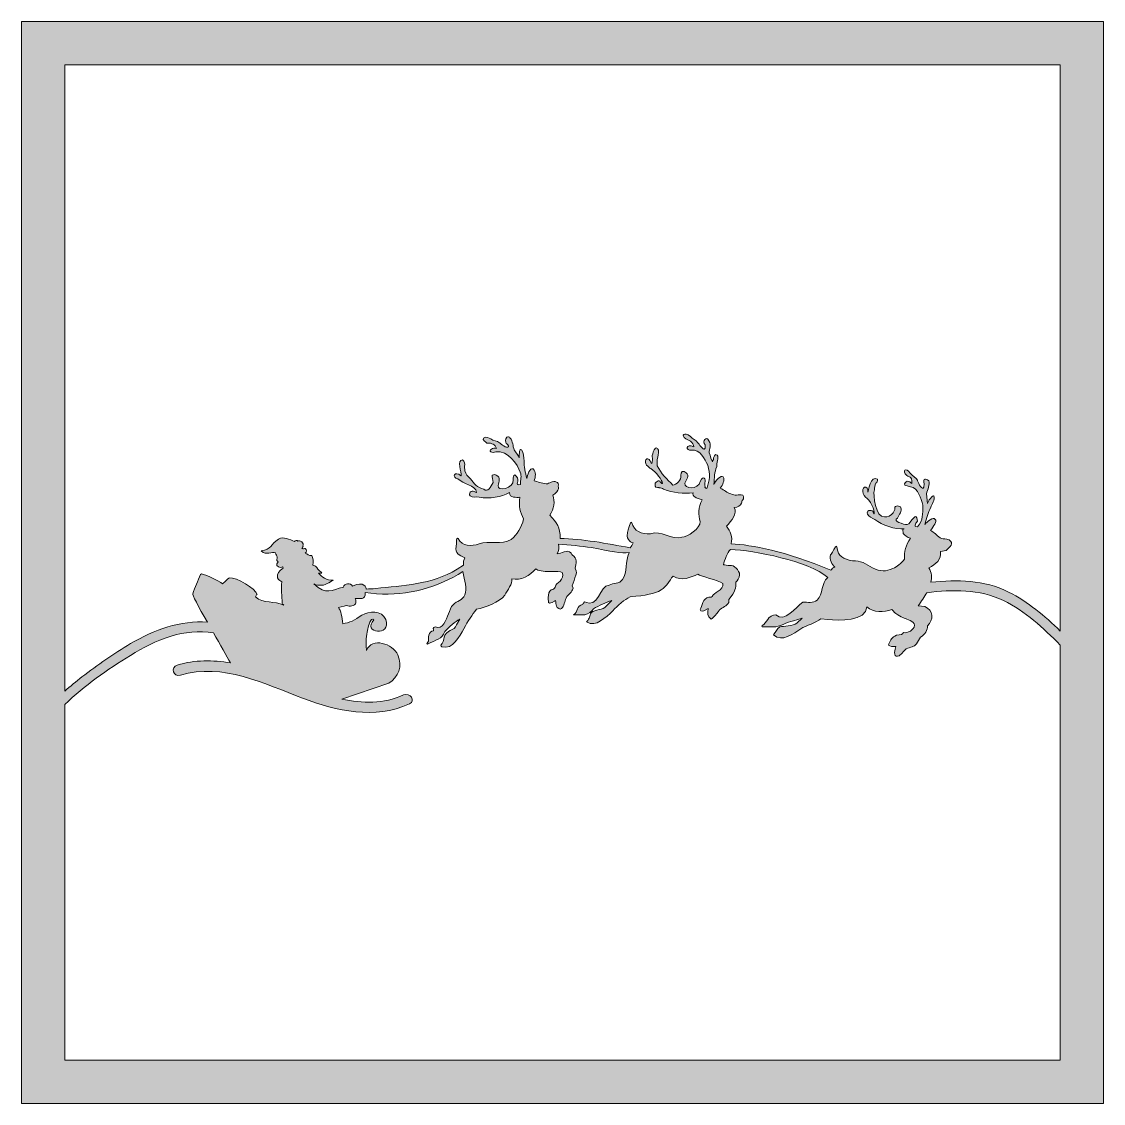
# Model space of a CAD drawing. Header units: inches. Extents: x -622 to 5817, y -2318 to 2869.
# Drawn here: x 2402 to 3382, y -1090 to -110 of the extents above; entities that cross this region are included whole.
import ezdxf

# ---------------------------------------------------------------- set-up
doc = ezdxf.new("R2010")
doc.units = ezdxf.units.IN
doc.header["$MEASUREMENT"] = 0
doc.layers.add('Layer 1', color=7, linetype='Continuous')

msp = doc.modelspace()

# ---------------------------------------------------------------- hatches: boundary and pattern name
at = {"layer": 'Layer 1', "true_color": 0xcffff7}
h = msp.add_hatch(color=7, dxfattribs=at)
h.dxf.hatch_style = 2
h.paths.add_polyline_path([(2402.19, -110.19), (2402.19, -1089.81), (3381.81, -1089.81), (3381.81, -110.19)])
edge = h.paths.add_edge_path()
edge.add_spline(control_points=[(3342.8, -149.2), (3342.8, -149.2), (3342.8, -662.13), (3342.8, -662.13), (3328.66, -648.44), (3313.63, -635.55), (3295.94, -626.73), (3273.51, -615.55), (3249.72, -615.42), (3225.68, -617.91), (3226.66, -613.56), (3226.31, -609.2), (3223.72, -604.78), (3230.21, -601.74), (3235.18, -597.29), (3234.32, -590.04), (3234.32, -590.04), (3239.41, -589.19), (3239.41, -589.19), (3240.83, -587.72), (3246.57, -583.21), (3243.59, -581.1), (3242.84, -579.67), (3241.38, -578.93), (3239.94, -578.95), (3237.76, -578.26), (3235.56, -579.02), (3234.09, -577.61), (3230.43, -575.5), (3228.93, -572.6), (3225.25, -571.17), (3228.1, -566.75), (3231.64, -563.04), (3229.43, -560.91), (3227.93, -558.01), (3222.2, -563.2), (3220.08, -565.44), (3222.13, -559.55), (3222.77, -555.17), (3225.56, -550.02), (3226.23, -547.08), (3229.82, -543.37), (3228.3, -539.75), (3227.55, -538.32), (3222.58, -544.98), (3222.6, -546.42), (3222.6, -546.42), (3221.72, -537.69), (3221.72, -537.69), (3222.37, -534.03), (3225.17, -529.57), (3223.66, -525.98), (3220.73, -523.83), (3218.55, -523.14), (3219.38, -528.94), (3219.4, -529.66), (3219.44, -531.87), (3218.73, -532.6), (3216.53, -533.41), (3213.51, -526.88), (3213.49, -525.39), (3212, -523.25), (3209.04, -521.81), (3206.81, -518.97), (3203.09, -513.17), (3198.78, -516.89), (3203.97, -521.18), (3206.17, -523.17), (3208.29, -520.74), (3208.44, -528.4), (3206.98, -527.71), (3206.23, -526.28), (3204.07, -526.31), (3203.36, -527.05), (3201.17, -528.53), (3201.97, -529.96), (3201.97, -529.96), (3207.05, -531.36), (3207.05, -531.36), (3214.35, -532.68), (3216.7, -542.15), (3218.25, -547.94), (3218.42, -556.68), (3218.5, -561.1), (3213.58, -567.72), (3208.42, -567.8), (3213.34, -563.12), (3213.48, -562.62), (3212.55, -551.69), (3207.7, -564.93), (3204.1, -565.71), (3201.21, -565.76), (3190.21, -562.29), (3195.27, -560), (3196.65, -556.37), (3200.22, -554.1), (3197.97, -549.72), (3197.23, -549.01), (3195.77, -548.32), (3194.34, -549.06), (3192.9, -549.09), (3192.93, -550.57), (3192.95, -552.01), (3192.95, -552.01), (3191.52, -554.97), (3191.52, -554.97), (3189.39, -557.17), (3186.55, -559.43), (3183.6, -558.75), (3175.62, -559.61), (3173.05, -538.51), (3174.41, -534.11), (3174.37, -531.91), (3175.06, -530.41), (3175.79, -528.23), (3177.22, -527.49), (3177.19, -526), (3177.16, -524.56), (3171.25, -520.28), (3168.63, -536.38), (3168.63, -536.38), (3168.6, -534.93), (3168.57, -533.45), (3167.88, -532.74), (3164.19, -528.74), (3161.66, -537.12), (3166.54, -540.78), (3170.24, -542.93), (3175.49, -553.03), (3174.11, -555.98), (3174.12, -556.75), (3173.36, -554.55), (3173.34, -553.83), (3171.13, -551.66), (3166.78, -553.18), (3168.33, -556.08), (3168.9, -558.32), (3172.88, -559.65), (3174.93, -561.11), (3180.85, -566.1), (3193.98, -570.25), (3201.28, -569.41), (3199.08, -570.17), (3200.57, -572.35), (3200.59, -573.79), (3202.07, -575.21), (3204.32, -577.38), (3207.22, -578.06), (3203, -583.94), (3200.92, -590.6), (3201.81, -597.12), (3198.22, -600.84), (3195.39, -603.81), (3191.04, -605.33), (3184.55, -608.37), (3180.21, -608.44), (3172.88, -604.91), (3166.98, -601.36), (3161.86, -597.8), (3154.6, -598.64), (3146.57, -596.61), (3141.44, -595.21), (3140.54, -585.76), (3140.52, -584.99), (3139.8, -585), (3139.09, -585.78), (3137.7, -588.73), (3134.85, -593.16), (3134.85, -593.16), (3132.75, -596.84), (3136.52, -602.59), (3138.72, -604.04), (3137.29, -604.79), (3135.86, -605.54), (3135.12, -606.99), (3093.37, -589.48), (3063.51, -584.12), (3044.61, -583), (3046.65, -576.38), (3043.68, -572.06), (3040.64, -566.97), (3044.94, -562.52), (3050.64, -555.89), (3047.59, -550.08), (3050.53, -550.03), (3053.39, -548.54), (3054.07, -546.32), (3054.76, -544.87), (3054.03, -544.11), (3055.46, -543.37), (3056.15, -541.92), (3056.12, -540.47), (3055.37, -539), (3051.03, -538.35), (3048.12, -539.84), (3044.47, -537.74), (3040.79, -537.08), (3038.57, -534.19), (3034.93, -532.76), (3037.04, -529.84), (3039.12, -525.39), (3037.62, -522.53), (3035.42, -520.35), (3030.43, -526.3), (3029.04, -529.25), (3029.65, -523.38), (3029.55, -518.29), (3031.62, -513.12), (3031.56, -510.19), (3033.68, -505.06), (3032.15, -502.92), (3029.92, -500.03), (3028.59, -505.86), (3028.6, -506.63), (3028.62, -507.35), (3027.91, -508.08), (3027.92, -508.81), (3027.19, -508.1), (3025.65, -503.03), (3024.88, -500.83), (3024.81, -497.18), (3026.91, -493.5), (3024.67, -489.88), (3022.36, -484.83), (3018.13, -489.99), (3021.08, -493.59), (3021.1, -494.31), (3021.86, -496.51), (3020.43, -497.26), (3019.74, -498.76), (3015.23, -492.25), (3014.5, -491.54), (3013, -488.64), (3009.38, -488.7), (3007.88, -485.79), (3001.98, -481.52), (2999.14, -484.5), (3003.55, -488.07), (3003.55, -488.07), (3007.97, -490.16), (3007.97, -490.16), (3009.44, -491.63), (3010.91, -493.04), (3010.96, -495.25), (3003.62, -491.72), (3003.03, -499.04), (3008.84, -498.17), (3016.82, -497.32), (3020.61, -506.76), (3023.6, -511.81), (3025.98, -520.51), (3025.34, -524.9), (3022.56, -532.97), (3021.82, -532.26), (3020.38, -532.28), (3021.07, -530.83), (3020.34, -530.12), (3021.03, -528.62), (3021.02, -527.9), (3021.77, -524.42), (3019.86, -520.17), (3016.66, -526.53), (3015.32, -534.58), (3001.52, -533.32), (3002.87, -528.2), (3004.26, -525.25), (3007.08, -521.55), (3004.13, -518.72), (3001.19, -515.84), (2999.02, -518.08), (2999.07, -520.97), (2999.93, -525.32), (2994.91, -529.83), (2992.02, -529.87), (2986.82, -524.82), (2980.88, -519.11), (2977.87, -512.58), (2976.98, -503.85), (2980.51, -499.41), (2978.3, -497.24), (2978.28, -496.52), (2976.83, -495.82), (2976.12, -496.56), (2973.98, -498.04), (2974.05, -501.69), (2973.31, -503.19), (2974.19, -508.99), (2972.72, -510.45), (2972.72, -510.45), (2972.72, -510.45), (2971.22, -507.59), (2971.22, -507.59), (2970.47, -506.12), (2968.29, -505.43), (2967.6, -506.89), (2965.44, -509.85), (2969.91, -514.15), (2972.09, -514.88), (2976.54, -518.46), (2982.44, -524.9), (2982.51, -528.55), (2981.83, -528.56), (2981.04, -527.13), (2980.31, -527.14), (2980.27, -524.93), (2974.52, -526.47), (2976.05, -530.86), (2976.08, -532.31), (2979.69, -532.24), (2979.69, -532.24), (2981.13, -532.22), (2982.59, -532.92), (2983.38, -533.63), (2992.16, -537.17), (3001.61, -537.74), (3010.31, -536.87), (3009.61, -538.32), (3010.36, -539.75), (3011.82, -540.45), (3013.29, -541.91), (3016.2, -542.59), (3018.42, -543.27), (3014.89, -549.91), (3015.03, -557.21), (3016.59, -563), (3017.47, -568.85), (3004.53, -577.09), (3000.15, -577.16), (2990.77, -580.25), (2981.14, -570.18), (2971.77, -573.99), (2963.8, -574.84), (2956.46, -571.31), (2954.87, -564.04), (2954.86, -563.32), (2954.14, -563.33), (2953.43, -564.06), (2952.07, -568.46), (2950.72, -573.62), (2950.72, -573.62), (2949.34, -576.57), (2953.06, -582.32), (2955.95, -582.27), (2955.25, -583.73), (2954.56, -585.23), (2953.14, -586.69), (2931.97, -582.68), (2910.13, -578.67), (2889.8, -578.29), (2890.28, -568.05), (2886.59, -563.74), (2880.64, -557.26), (2884.18, -551.38), (2885.5, -544.78), (2883.22, -539), (2884.65, -538.21), (2885.36, -537.48), (2886.78, -536.01), (2888.95, -533.77), (2888.15, -532.34), (2888.12, -530.85), (2888.87, -529.4), (2888.05, -527.2), (2886.61, -527.23), (2882.96, -525.12), (2880.09, -528.82), (2877.2, -528.87), (2872.81, -528.18), (2869.89, -526.79), (2866.27, -526.12), (2867.64, -522.45), (2868.28, -518.07), (2865.34, -515.19), (2862.37, -513.79), (2860.35, -521.13), (2859.68, -524.03), (2858.12, -518.24), (2857.3, -513.11), (2857.21, -508.02), (2857.15, -505.14), (2857.05, -500), (2854.8, -497.87), (2852.59, -495.7), (2852.77, -505.21), (2852.77, -505.21), (2852.74, -503.72), (2849.06, -500.13), (2848.3, -497.98), (2846.78, -494.36), (2847.39, -490.69), (2844.43, -487.09), (2843.69, -486.38), (2842.96, -485.68), (2841.53, -486.42), (2839.4, -488.62), (2840.89, -490.8), (2840.92, -492.25), (2841.64, -492.23), (2843.85, -494.41), (2843.14, -495.14), (2841.74, -497.33), (2835.81, -492.33), (2835.08, -491.62), (2832.87, -489.45), (2829.23, -490.23), (2827.02, -488.11), (2825.56, -487.41), (2822.63, -485.25), (2820.46, -487.5), (2819.04, -488.96), (2822.74, -491.11), (2823.48, -491.82), (2828.53, -491.73), (2830.77, -493.14), (2832.29, -496.76), (2829.32, -495.37), (2824.33, -498.38), (2827.24, -499.78), (2827.98, -500.49), (2830.19, -500.45), (2831.62, -499.7), (2842.47, -498.08), (2851.44, -511.05), (2853.74, -518.31), (2855.26, -521.94), (2853.87, -524.89), (2853.95, -529.26), (2849.27, -530.92), (2851.73, -526.46), (2851.7, -524.93), (2851.68, -523.44), (2848.7, -519.12), (2847.98, -521.34), (2847.33, -522.79), (2847.36, -524.23), (2847.37, -525), (2848.2, -533.01), (2832.32, -536.16), (2833.65, -530.32), (2834.31, -526.66), (2836.4, -522.98), (2832.03, -520.88), (2831.29, -520.13), (2829.8, -520.16), (2828.37, -520.95), (2827.68, -522.4), (2829.18, -525.31), (2829.22, -527.47), (2827.12, -531.16), (2824.34, -537.06), (2820.62, -533.47), (2814.81, -532.08), (2811.8, -528.48), (2808.83, -524.16), (2805.9, -522.04), (2804.37, -519.86), (2803.59, -516.94), (2803.56, -515.5), (2802.8, -513.31), (2803.48, -511.13), (2803.65, -509.96), (2802.07, -505.52), (2799.8, -507.54), (2796.95, -509.75), (2801.52, -522.12), (2800.06, -521.42), (2794.14, -516.38), (2791.38, -523.01), (2797.23, -524.35), (2801.65, -528.65), (2813.28, -529.94), (2814.17, -536.47), (2814.19, -537.23), (2812.67, -535.77), (2811.94, -535.78), (2809.74, -533.66), (2806.21, -538.09), (2808.4, -539.49), (2810.61, -541.66), (2814.24, -540.16), (2816.42, -540.85), (2825.9, -542.85), (2836.74, -540.51), (2843.94, -536.73), (2844.03, -541.83), (2850.57, -540.99), (2853.46, -540.95), (2852.16, -548.99), (2853.72, -554.78), (2856.77, -560.59), (2854.71, -568.65), (2851.21, -574.52), (2845.47, -579.04), (2836.85, -584.27), (2825.17, -580.1), (2816.51, -583.17), (2809.28, -585.46), (2801.29, -585.59), (2797.5, -578.35), (2796.76, -577.64), (2796.05, -578.38), (2796.07, -579.14), (2796.27, -589.73), (2792.14, -590.21), (2803.66, -595.79), (2802.24, -597.3), (2802.3, -600.18), (2802.34, -602.39), (2802.34, -602.39), (2796.58, -606.09), (2796.58, -606.09), (2772.92, -620.37), (2747.46, -620.8), (2722.81, -623.42), (2719.93, -624.19), (2717.03, -623.52), (2714.11, -624.29), (2714.62, -623.25), (2712.36, -615.98), (2701.73, -621.57), (2700.94, -617.93), (2693.68, -618.82), (2693.75, -622.42), (2682.42, -624.37), (2678.54, -630.48), (2666.82, -619.27), (2668.29, -620.69), (2671.95, -620.63), (2674.12, -620.59), (2677.73, -620.53), (2684.19, -616.05), (2684.19, -616.05), (2678.38, -616.87), (2673.96, -612.57), (2670.97, -609.69), (2670.97, -609.69), (2673.91, -609.64), (2673.91, -609.64), (2673.89, -608.92), (2670.18, -606.05), (2669.43, -604.62), (2668.68, -603.15), (2667.22, -602.45), (2665.78, -602.47), (2667.15, -598.8), (2665.65, -595.89), (2664.89, -593.74), (2661.97, -594.51), (2661.19, -591.6), (2659.02, -591.63), (2660.44, -590.17), (2660.41, -588.68), (2658.94, -587.26), (2658.22, -587.27), (2656.78, -588.02), (2656.05, -587.31), (2656.76, -586.58), (2657.45, -585.12), (2656.73, -585.13), (2658.84, -582.17), (2653.68, -579.33), (2652.26, -580.79), (2651.51, -579.36), (2650.08, -580.11), (2649.38, -580.84), (2644.97, -579.47), (2639.12, -575.92), (2634.8, -578.92), (2627.61, -583.41), (2628.43, -588.49), (2619.01, -589.37), (2624.21, -594.43), (2628.45, -589.22), (2632.15, -591.36), (2632.17, -592.8), (2633.65, -594.27), (2633.66, -594.99), (2633.69, -596.43), (2632.27, -597.94), (2634.47, -599.35), (2631.62, -601.6), (2633.84, -604.5), (2636.73, -604.45), (2638.22, -604.42), (2638.87, -602.93), (2638.91, -605.13), (2638.91, -605.13), (2633.93, -608.82), (2633.97, -611.03), (2633.34, -616.14), (2635.5, -615.38), (2637.7, -617.55), (2637.11, -624.14), (2637.96, -630.66), (2638.07, -636.52), (2638.08, -637.24), (2638.87, -637.95), (2639.55, -638.66), (2631.53, -634.42), (2620.66, -637.54), (2614.03, -631.07), (2614.02, -630.34), (2614.73, -629.61), (2615.43, -628.88), (2614.61, -623.75), (2596.21, -613.15), (2590.45, -613.97), (2589.72, -613.98), (2588.31, -615.45), (2584, -619.17), (2581.79, -617), (2564.19, -608.55), (2564.24, -610.76), (2562.18, -616.61), (2558.64, -622.53), (2557.3, -628.37), (2556.07, -628.39), (2562.55, -640.28), (2570.37, -654.09), (2546.33, -652.02), (2521.82, -661.18), (2500.8, -673.5), (2485.52, -682.47), (2470.87, -692.85), (2456.82, -703.63), (2451.46, -707.74), (2446.23, -712.02), (2441.2, -716.51), (2441.2, -716.51), (2441.2, -149.2), (2441.2, -149.2), (2441.2, -149.2), (3342.8, -149.2), (3342.8, -149.2)], knot_values=[0, 0, 0, 0, 1, 1, 1, 2, 2, 2, 3, 3, 3, 4, 4, 4, 5, 5, 5, 6, 6, 6, 7, 7, 7, 8, 8, 8, 9, 9, 9, 10, 10, 10, 11, 11, 11, 12, 12, 12, 13, 13, 13, 14, 14, 14, 15, 15, 15, 16, 16, 16, 17, 17, 17, 18, 18, 18, 19, 19, 19, 20, 20, 20, 21, 21, 21, 22, 22, 22, 23, 23, 23, 24, 24, 24, 25, 25, 25, 26, 26, 26, 27, 27, 27, 28, 28, 28, 29, 29, 29, 30, 30, 30, 31, 31, 31, 32, 32, 32, 33, 33, 33, 34, 34, 34, 35, 35, 35, 36, 36, 36, 37, 37, 37, 38, 38, 38, 39, 39, 39, 40, 40, 40, 41, 41, 41, 42, 42, 42, 43, 43, 43, 44, 44, 44, 45, 45, 45, 46, 46, 46, 47, 47, 47, 48, 48, 48, 49, 49, 49, 50, 50, 50, 51, 51, 51, 52, 52, 52, 53, 53, 53, 54, 54, 54, 55, 55, 55, 56, 56, 56, 57, 57, 57, 58, 58, 58, 59, 59, 59, 60, 60, 60, 61, 61, 61, 62, 62, 62, 63, 63, 63, 64, 64, 64, 65, 65, 65, 66, 66, 66, 67, 67, 67, 68, 68, 68, 69, 69, 69, 70, 70, 70, 71, 71, 71, 72, 72, 72, 73, 73, 73, 74, 74, 74, 75, 75, 75, 76, 76, 76, 77, 77, 77, 78, 78, 78, 79, 79, 79, 80, 80, 80, 81, 81, 81, 82, 82, 82, 83, 83, 83, 84, 84, 84, 85, 85, 85, 86, 86, 86, 87, 87, 87, 88, 88, 88, 89, 89, 89, 90, 90, 90, 91, 91, 91, 92, 92, 92, 93, 93, 93, 94, 94, 94, 95, 95, 95, 96, 96, 96, 97, 97, 97, 98, 98, 98, 99, 99, 99, 100, 100, 100, 101, 101, 101, 102, 102, 102, 103, 103, 103, 104, 104, 104, 105, 105, 105, 106, 106, 106, 107, 107, 107, 108, 108, 108, 109, 109, 109, 110, 110, 110, 111, 111, 111, 112, 112, 112, 113, 113, 113, 114, 114, 114, 115, 115, 115, 116, 116, 116, 117, 117, 117, 118, 118, 118, 119, 119, 119, 120, 120, 120, 121, 121, 121, 122, 122, 122, 123, 123, 123, 124, 124, 124, 125, 125, 125, 126, 126, 126, 127, 127, 127, 128, 128, 128, 129, 129, 129, 130, 130, 130, 131, 131, 131, 132, 132, 132, 133, 133, 133, 134, 134, 134, 135, 135, 135, 136, 136, 136, 137, 137, 137, 138, 138, 138, 139, 139, 139, 140, 140, 140, 141, 141, 141, 142, 142, 142, 143, 143, 143, 144, 144, 144, 145, 145, 145, 146, 146, 146, 147, 147, 147, 148, 148, 148, 149, 149, 149, 150, 150, 150, 151, 151, 151, 152, 152, 152, 153, 153, 153, 154, 154, 154, 155, 155, 155, 156, 156, 156, 157, 157, 157, 158, 158, 158, 159, 159, 159, 160, 160, 160, 161, 161, 161, 162, 162, 162, 163, 163, 163, 164, 164, 164, 165, 165, 165, 166, 166, 166, 167, 167, 167, 168, 168, 168, 169, 169, 169, 170, 170, 170, 171, 171, 171, 172, 172, 172, 173, 173, 173, 174, 174, 174, 175, 175, 175, 176, 176, 176, 177, 177, 177, 178, 178, 178, 179, 179, 179, 180, 180, 180, 181, 181, 181, 182, 182, 182, 183, 183, 183, 184, 184, 184, 185, 185, 185, 186, 186, 186, 187, 187, 187, 188, 188, 188, 189, 189, 189, 190, 190, 190, 191, 191, 191, 192, 192, 192, 193, 193, 193, 194, 194, 194, 195, 195, 195, 196, 196, 196, 197, 197, 197, 198, 198, 198, 199, 199, 199, 200, 200, 200, 201, 201, 201, 202, 202, 202, 203, 203, 203, 204, 204, 204, 205, 205, 205, 206, 206, 206, 207, 207, 207, 208, 208, 208, 209, 209, 209, 210, 210, 210, 211, 211, 211, 211], degree=3, periodic=1)
edge = h.paths.add_edge_path()
edge.add_spline(control_points=[(2441.2, -1050.8), (2441.2, -1050.8), (2441.2, -728.71), (2441.2, -728.71), (2458.97, -711.41), (2479.89, -697.09), (2500.74, -684.07), (2522.72, -670.34), (2549.97, -658.9), (2575.88, -663.76), (2582, -674.46), (2588.03, -684.95), (2591.25, -690.95), (2575.35, -688.2), (2559.17, -688.06), (2543.03, -692.93), (2536.81, -694.8), (2539.68, -703.94), (2545.95, -702.08), (2584.45, -690.53), (2621.8, -709.69), (2656.62, -722.9), (2687.52, -734.59), (2721.91, -742.36), (2753.41, -728.08), (2759.33, -725.41), (2753.98, -717.25), (2748.11, -719.92), (2729.97, -728.16), (2710.84, -727.8), (2692.08, -723.74), (2692.08, -723.74), (2734.66, -709.33), (2734.66, -709.33), (2743.28, -704.09), (2747.41, -693.78), (2742.89, -683.67), (2738.31, -673.52), (2719.31, -667.25), (2714.45, -679.78), (2713.49, -667.35), (2714.88, -664.4), (2715.56, -660.01), (2716.24, -657.84), (2718.24, -649.02), (2721.19, -651.9), (2709.81, -663.76), (2737.47, -667.67), (2732.11, -651.71), (2728.29, -643.03), (2716.7, -643.95), (2710.22, -647.71), (2704.07, -652.34), (2698.54, -654.62), (2693.1, -655.46), (2692.33, -649.71), (2691.42, -643.09), (2689, -640.76), (2692.66, -640.7), (2696.21, -637.71), (2697.68, -639.17), (2699.93, -640.58), (2705.66, -638.32), (2704.88, -635.4), (2704.87, -634.68), (2704.84, -633.19), (2704.1, -632.48), (2709.16, -632.4), (2713.58, -634.53), (2713.44, -627.23), (2713.44, -627.23), (2723.67, -628.5), (2723.67, -628.5), (2752.02, -630.24), (2779.46, -622.47), (2801.73, -608.21), (2803.33, -616.21), (2805.63, -623.48), (2803.58, -629.37), (2801.51, -634.5), (2796.41, -634.59), (2792.87, -638.3), (2790.68, -639.78), (2790.04, -644.2), (2788.64, -646.39), (2786.58, -652.29), (2783.86, -661.08), (2776.54, -658.27), (2774.34, -659.03), (2775.14, -660.5), (2775.16, -661.94), (2772.95, -661.98), (2771.53, -663.45), (2770.85, -665.67), (2770.17, -667.89), (2771.67, -670.75), (2769.55, -672.99), (2768.83, -673), (2769.58, -674.48), (2770.29, -673.7), (2776.76, -669.94), (2783.31, -669.83), (2785.34, -662.49), (2789.58, -658.05), (2794.6, -653.59), (2798.89, -651.36), (2798.89, -651.36), (2796.1, -656.5), (2796.1, -656.5), (2795.44, -659.39), (2792.56, -660.21), (2790.38, -661.69), (2788.22, -662.45), (2785.39, -665.42), (2784.71, -667.64), (2784.75, -669.81), (2783.38, -673.48), (2781.96, -674.95), (2781.98, -675.71), (2781.98, -675.71), (2782.67, -676.42), (2792.93, -679.18), (2798.46, -666.65), (2802.72, -660.04), (2806.19, -652.68), (2810.47, -647.47), (2813.99, -642.31), (2823.39, -640.71), (2834.24, -636.16), (2839.89, -629.48), (2842.02, -625.07), (2846.96, -619.13), (2846.15, -614.77), (2854.19, -616.85), (2862.8, -611.56), (2867.79, -605.66), (2871.49, -609.97), (2889.58, -606.74), (2891.83, -608.91), (2894.85, -615.44), (2885.48, -619.21), (2885.53, -621.41), (2885.55, -622.86), (2884.12, -623.6), (2883.37, -624.38), (2877.88, -624.47), (2879.22, -634.14), (2879.26, -636.12), (2879.3, -638.29), (2885.78, -634.53), (2885.78, -634.53), (2885.81, -636.01), (2885.85, -638.18), (2886.6, -639.65), (2886.62, -641.09), (2890.28, -643.24), (2891.02, -641.74), (2893.87, -639.53), (2893.78, -635.16), (2895.17, -632.21), (2897.27, -628.52), (2900.9, -627.02), (2901.55, -623.31), (2901.55, -623.31), (2900.79, -621.16), (2900.79, -621.16), (2902.17, -618.2), (2902.83, -614.54), (2904.21, -611.59), (2905.59, -607.96), (2903.39, -606.51), (2903.37, -605.07), (2904.74, -601.39), (2905.35, -595.57), (2900.98, -593.43), (2900.24, -592.72), (2900.21, -591.23), (2899.44, -591.25), (2896.48, -587.65), (2890.74, -592.11), (2887.13, -592.18), (2888.52, -589.22), (2889.19, -586.33), (2888.41, -583.41), (2898.58, -583.96), (2908.81, -585.27), (2918.28, -586.56), (2935.77, -589.92), (2945.25, -591.97), (2952.5, -591.08), (2948.28, -599.22), (2951.4, -608.63), (2946.42, -615.3), (2943.61, -619.72), (2937.76, -618.33), (2934.19, -620.6), (2925.48, -620.74), (2924.41, -642.67), (2911.94, -635.58), (2911.94, -635.58), (2910.53, -637.04), (2910.54, -637.76), (2904.02, -639.36), (2906.29, -644.42), (2902.01, -647.42), (2902.73, -647.41), (2909.28, -647.3), (2912.17, -647.25), (2915.81, -646.46), (2917.94, -644.22), (2920.06, -642.02), (2925.06, -639.01), (2931.55, -635.97), (2936.62, -634.44), (2936.62, -634.44), (2931.62, -639.62), (2931.62, -639.62), (2928.8, -643.32), (2921.51, -642), (2917.96, -645.66), (2916.14, -648.26), (2917.04, -650.37), (2913.74, -653.8), (2922.56, -659.47), (2931.08, -649.14), (2937.53, -643.89), (2941.76, -638.73), (2948.21, -633.48), (2953.27, -631.23), (2967.73, -629.5), (2974.99, -628.66), (2981.46, -624.9), (2986.5, -621.16), (2988.58, -616.75), (2992.11, -612.32), (3000.2, -617.28), (3008.17, -613.54), (3014.61, -610.5), (3017.54, -612.62), (3032.14, -616.02), (3037.3, -618.87), (3038.15, -625.43), (3028.04, -627.77), (3028.08, -629.97), (3027.38, -631.43), (3025.89, -631.45), (3024.45, -631.48), (3019.41, -632.28), (3018.05, -639.61), (3016.67, -642.56), (3016.71, -644.77), (3020.35, -643.94), (3021.06, -643.21), (3021.06, -643.21), (3023.92, -641.72), (3023.92, -641.72), (3023.28, -646.1), (3023.33, -648.31), (3026.27, -651.15), (3026.31, -653.35), (3034.11, -642.99), (3034.11, -642.99), (3037, -640.78), (3040.58, -639.23), (3042.69, -636.27), (3042.68, -635.54), (3042.65, -634.1), (3042.64, -633.38), (3049.04, -625.97), (3048.99, -623.04), (3048.89, -617.95), (3051.03, -616.43), (3051.76, -614.25), (3052.42, -611.31), (3052.34, -606.94), (3047.14, -601.89), (3043.54, -602.71), (3041.33, -602.75), (3039.15, -602.02), (3037.7, -602.04), (3039.06, -597.69), (3041.1, -591.08), (3043.99, -588.1), (3065.77, -589.18), (3114.63, -598.59), (3132.35, -613.62), (3125.9, -618.82), (3128.3, -628.29), (3122.59, -634.2), (3118.99, -637.19), (3113.9, -635.84), (3109.52, -635.91), (3103.11, -640.39), (3093.18, -655.16), (3085.09, -647.27), (3082.87, -647.31), (3078.58, -649.55), (3077.85, -651.77), (3076.44, -653.23), (3075.05, -656.19), (3072.9, -656.95), (3072.17, -656.96), (3072.2, -658.4), (3072.92, -658.39), (3076.53, -658.33), (3079.47, -658.28), (3083.08, -658.22), (3088.2, -658.9), (3095.37, -653.64), (3101.13, -652.82), (3101.13, -652.82), (3109.08, -650.52), (3109.08, -650.52), (3109.08, -650.52), (3104.11, -654.98), (3104.11, -654.98), (3101.21, -657.19), (3091.79, -658.07), (3088.91, -658.12), (3086.77, -659.64), (3083.22, -665.52), (3083.22, -665.52), (3090.63, -672.7), (3101.35, -664.49), (3107.82, -660.01), (3112.14, -657.01), (3122.26, -654.67), (3125.8, -650.96), (3125.8, -650.96), (3132.36, -651.57), (3132.36, -651.57), (3141.82, -652.86), (3167.25, -653.15), (3167.72, -640.03), (3173.66, -645.79), (3183.08, -644.91), (3190.31, -642.58), (3192.54, -646.19), (3198.42, -649.02), (3201.34, -650.42), (3204.29, -651.09), (3210.11, -653.2), (3210.9, -656.84), (3210.26, -661.22), (3204.54, -664.25), (3200.87, -663.54), (3200.87, -663.54), (3200.15, -663.55), (3200.16, -664.32), (3199.47, -665.77), (3194.35, -665.14), (3192.93, -666.6), (3190.07, -668.1), (3187.93, -671.83), (3187.26, -674.72), (3185.82, -674.75), (3190.23, -676.16), (3190.95, -676.15), (3190.95, -676.15), (3193.84, -676.1), (3193.84, -676.1), (3193.16, -678.28), (3191.13, -685.61), (3195.5, -684.82), (3199.09, -684.04), (3200.47, -680.36), (3203.36, -678.11), (3206.95, -676.6), (3210.56, -676.54), (3212.67, -673.58), (3212.67, -673.58), (3216.21, -667.66), (3216.21, -667.66), (3220.5, -665.42), (3222.63, -661.01), (3222.56, -657.36), (3228.24, -652.13), (3228.06, -642.66), (3220.01, -639.87), (3220.01, -639.87), (3214.22, -639.25), (3214.22, -639.25), (3216.88, -635.2), (3219.63, -631.24), (3221.82, -627.32), (3245.58, -624.56), (3269.08, -623.79), (3291.39, -634.51), (3311.14, -643.99), (3327.41, -659.31), (3342.8, -674.74), (3342.8, -674.74), (3342.8, -1050.8), (3342.8, -1050.8), (3342.8, -1050.8), (2441.2, -1050.8), (2441.2, -1050.8)], knot_values=[0, 0, 0, 0, 1, 1, 1, 2, 2, 2, 3, 3, 3, 4, 4, 4, 5, 5, 5, 6, 6, 6, 7, 7, 7, 8, 8, 8, 9, 9, 9, 10, 10, 10, 11, 11, 11, 12, 12, 12, 13, 13, 13, 14, 14, 14, 15, 15, 15, 16, 16, 16, 17, 17, 17, 18, 18, 18, 19, 19, 19, 20, 20, 20, 21, 21, 21, 22, 22, 22, 23, 23, 23, 24, 24, 24, 25, 25, 25, 26, 26, 26, 27, 27, 27, 28, 28, 28, 29, 29, 29, 30, 30, 30, 31, 31, 31, 32, 32, 32, 33, 33, 33, 34, 34, 34, 35, 35, 35, 36, 36, 36, 37, 37, 37, 38, 38, 38, 39, 39, 39, 40, 40, 40, 41, 41, 41, 42, 42, 42, 43, 43, 43, 44, 44, 44, 45, 45, 45, 46, 46, 46, 47, 47, 47, 48, 48, 48, 49, 49, 49, 50, 50, 50, 51, 51, 51, 52, 52, 52, 53, 53, 53, 54, 54, 54, 55, 55, 55, 56, 56, 56, 57, 57, 57, 58, 58, 58, 59, 59, 59, 60, 60, 60, 61, 61, 61, 62, 62, 62, 63, 63, 63, 64, 64, 64, 65, 65, 65, 66, 66, 66, 67, 67, 67, 68, 68, 68, 69, 69, 69, 70, 70, 70, 71, 71, 71, 72, 72, 72, 73, 73, 73, 74, 74, 74, 75, 75, 75, 76, 76, 76, 77, 77, 77, 78, 78, 78, 79, 79, 79, 80, 80, 80, 81, 81, 81, 82, 82, 82, 83, 83, 83, 84, 84, 84, 85, 85, 85, 86, 86, 86, 87, 87, 87, 88, 88, 88, 89, 89, 89, 90, 90, 90, 91, 91, 91, 92, 92, 92, 93, 93, 93, 94, 94, 94, 95, 95, 95, 96, 96, 96, 97, 97, 97, 98, 98, 98, 99, 99, 99, 100, 100, 100, 101, 101, 101, 102, 102, 102, 103, 103, 103, 104, 104, 104, 105, 105, 105, 106, 106, 106, 107, 107, 107, 108, 108, 108, 109, 109, 109, 110, 110, 110, 111, 111, 111, 112, 112, 112, 113, 113, 113, 114, 114, 114, 115, 115, 115, 116, 116, 116, 117, 117, 117, 118, 118, 118, 119, 119, 119, 120, 120, 120, 121, 121, 121, 122, 122, 122, 123, 123, 123, 124, 124, 124, 125, 125, 125, 126, 126, 126, 127, 127, 127, 128, 128, 128, 129, 129, 129, 130, 130, 130, 131, 131, 131, 132, 132, 132, 132], degree=3, periodic=1)

# ---------------------------------------------------------------- linework, layer by layer
at = {"layer": 'Layer 1', "lineweight": 0}
msp.add_lwpolyline([(2402.19, -110.19), (2402.19, -1089.81), (3381.81, -1089.81), (3381.81, -110.19), (2402.19, -110.19)], dxfattribs=at)
for points, knots in [([(3342.8, -149.2), (3342.8, -149.2), (3342.8, -662.13), (3342.8, -662.13), (3328.66, -648.44), (3313.63, -635.55), (3295.94, -626.73), (3273.51, -615.55), (3249.72, -615.42), (3225.68, -617.91), (3226.66, -613.56), (3226.31, -609.2), (3223.72, -604.78), (3230.21, -601.74), (3235.18, -597.29), (3234.32, -590.04), (3234.32, -590.04), (3239.41, -589.19), (3239.41, -589.19), (3240.83, -587.72), (3246.57, -583.21), (3243.59, -581.1), (3242.84, -579.67), (3241.38, -578.93), (3239.94, -578.95), (3237.76, -578.26), (3235.56, -579.02), (3234.09, -577.61), (3230.43, -575.5), (3228.93, -572.6), (3225.25, -571.17), (3228.1, -566.75), (3231.64, -563.04), (3229.43, -560.91), (3227.93, -558.01), (3222.2, -563.2), (3220.08, -565.44), (3222.13, -559.55), (3222.77, -555.17), (3225.56, -550.02), (3226.23, -547.08), (3229.82, -543.37), (3228.3, -539.75), (3227.55, -538.32), (3222.58, -544.98), (3222.6, -546.42), (3222.6, -546.42), (3221.72, -537.69), (3221.72, -537.69), (3222.37, -534.03), (3225.17, -529.57), (3223.66, -525.98), (3220.73, -523.83), (3218.55, -523.14), (3219.38, -528.94), (3219.4, -529.66), (3219.44, -531.87), (3218.73, -532.6), (3216.53, -533.41), (3213.51, -526.88), (3213.49, -525.39), (3212, -523.25), (3209.04, -521.81), (3206.81, -518.97), (3203.09, -513.17), (3198.78, -516.89), (3203.97, -521.18), (3206.17, -523.17), (3208.29, -520.74), (3208.44, -528.4), (3206.98, -527.71), (3206.23, -526.28), (3204.07, -526.31), (3203.36, -527.05), (3201.17, -528.53), (3201.97, -529.96), (3201.97, -529.96), (3207.05, -531.36), (3207.05, -531.36), (3214.35, -532.68), (3216.7, -542.15), (3218.25, -547.94), (3218.42, -556.68), (3218.5, -561.1), (3213.58, -567.72), (3208.42, -567.8), (3213.34, -563.12), (3213.48, -562.62), (3212.55, -551.69), (3207.7, -564.93), (3204.1, -565.71), (3201.21, -565.76), (3190.21, -562.29), (3195.27, -560), (3196.65, -556.37), (3200.22, -554.1), (3197.97, -549.72), (3197.23, -549.01), (3195.77, -548.32), (3194.34, -549.06), (3192.9, -549.09), (3192.93, -550.57), (3192.95, -552.01), (3192.95, -552.01), (3191.52, -554.97), (3191.52, -554.97), (3189.39, -557.17), (3186.55, -559.43), (3183.6, -558.75), (3175.62, -559.61), (3173.05, -538.51), (3174.41, -534.11), (3174.37, -531.91), (3175.06, -530.41), (3175.79, -528.23), (3177.22, -527.49), (3177.19, -526), (3177.16, -524.56), (3171.25, -520.28), (3168.63, -536.38), (3168.63, -536.38), (3168.6, -534.93), (3168.57, -533.45), (3167.88, -532.74), (3164.19, -528.74), (3161.66, -537.12), (3166.54, -540.78), (3170.24, -542.93), (3175.49, -553.03), (3174.11, -555.98), (3174.12, -556.75), (3173.36, -554.55), (3173.34, -553.83), (3171.13, -551.66), (3166.78, -553.18), (3168.33, -556.08), (3168.9, -558.32), (3172.88, -559.65), (3174.93, -561.11), (3180.85, -566.1), (3193.98, -570.25), (3201.28, -569.41), (3199.08, -570.17), (3200.57, -572.35), (3200.59, -573.79), (3202.07, -575.21), (3204.32, -577.38), (3207.22, -578.06), (3203, -583.94), (3200.92, -590.6), (3201.81, -597.12), (3198.22, -600.84), (3195.39, -603.81), (3191.04, -605.33), (3184.55, -608.37), (3180.21, -608.44), (3172.88, -604.91), (3166.98, -601.36), (3161.86, -597.8), (3154.6, -598.64), (3146.57, -596.61), (3141.44, -595.21), (3140.54, -585.76), (3140.52, -584.99), (3139.8, -585), (3139.09, -585.78), (3137.7, -588.73), (3134.85, -593.16), (3134.85, -593.16), (3132.75, -596.84), (3136.52, -602.59), (3138.72, -604.04), (3137.29, -604.79), (3135.86, -605.54), (3135.12, -606.99), (3093.37, -589.48), (3063.51, -584.12), (3044.61, -583), (3046.65, -576.38), (3043.68, -572.06), (3040.64, -566.97), (3044.94, -562.52), (3050.64, -555.89), (3047.59, -550.08), (3050.53, -550.03), (3053.39, -548.54), (3054.07, -546.32), (3054.76, -544.87), (3054.03, -544.11), (3055.46, -543.37), (3056.15, -541.92), (3056.12, -540.47), (3055.37, -539), (3051.03, -538.35), (3048.12, -539.84), (3044.47, -537.74), (3040.79, -537.08), (3038.57, -534.19), (3034.93, -532.76), (3037.04, -529.84), (3039.12, -525.39), (3037.62, -522.53), (3035.42, -520.35), (3030.43, -526.3), (3029.04, -529.25), (3029.65, -523.38), (3029.55, -518.29), (3031.62, -513.12), (3031.56, -510.19), (3033.68, -505.06), (3032.15, -502.92), (3029.92, -500.03), (3028.59, -505.86), (3028.6, -506.63), (3028.62, -507.35), (3027.91, -508.08), (3027.92, -508.81), (3027.19, -508.1), (3025.65, -503.03), (3024.88, -500.83), (3024.81, -497.18), (3026.91, -493.5), (3024.67, -489.88), (3022.36, -484.83), (3018.13, -489.99), (3021.08, -493.59), (3021.1, -494.31), (3021.86, -496.51), (3020.43, -497.26), (3019.74, -498.76), (3015.23, -492.25), (3014.5, -491.54), (3013, -488.64), (3009.38, -488.7), (3007.88, -485.79), (3001.98, -481.52), (2999.14, -484.5), (3003.55, -488.07), (3003.55, -488.07), (3007.97, -490.16), (3007.97, -490.16), (3009.44, -491.63), (3010.91, -493.04), (3010.96, -495.25), (3003.62, -491.72), (3003.03, -499.04), (3008.84, -498.17), (3016.82, -497.32), (3020.61, -506.76), (3023.6, -511.81), (3025.98, -520.51), (3025.34, -524.9), (3022.56, -532.97), (3021.82, -532.26), (3020.38, -532.28), (3021.07, -530.83), (3020.34, -530.12), (3021.03, -528.62), (3021.02, -527.9), (3021.77, -524.42), (3019.86, -520.17), (3016.66, -526.53), (3015.32, -534.58), (3001.52, -533.32), (3002.87, -528.2), (3004.26, -525.25), (3007.08, -521.55), (3004.13, -518.72), (3001.19, -515.84), (2999.02, -518.08), (2999.07, -520.97), (2999.93, -525.32), (2994.91, -529.83), (2992.02, -529.87), (2986.82, -524.82), (2980.88, -519.11), (2977.87, -512.58), (2976.98, -503.85), (2980.51, -499.41), (2978.3, -497.24), (2978.28, -496.52), (2976.83, -495.82), (2976.12, -496.56), (2973.98, -498.04), (2974.05, -501.69), (2973.31, -503.19), (2974.19, -508.99), (2972.72, -510.45), (2972.72, -510.45), (2972.72, -510.45), (2971.22, -507.59), (2971.22, -507.59), (2970.47, -506.12), (2968.29, -505.43), (2967.6, -506.89), (2965.44, -509.85), (2969.91, -514.15), (2972.09, -514.88), (2976.54, -518.46), (2982.44, -524.9), (2982.51, -528.55), (2981.83, -528.56), (2981.04, -527.13), (2980.31, -527.14), (2980.27, -524.93), (2974.52, -526.47), (2976.05, -530.86), (2976.08, -532.31), (2979.69, -532.24), (2979.69, -532.24), (2981.13, -532.22), (2982.59, -532.92), (2983.38, -533.63), (2992.16, -537.17), (3001.61, -537.74), (3010.31, -536.87), (3009.61, -538.32), (3010.36, -539.75), (3011.82, -540.45), (3013.29, -541.91), (3016.2, -542.59), (3018.42, -543.27), (3014.89, -549.91), (3015.03, -557.21), (3016.59, -563), (3017.47, -568.85), (3004.53, -577.09), (3000.15, -577.16), (2990.77, -580.25), (2981.14, -570.18), (2971.77, -573.99), (2963.8, -574.84), (2956.46, -571.31), (2954.87, -564.04), (2954.86, -563.32), (2954.14, -563.33), (2953.43, -564.06), (2952.07, -568.46), (2950.72, -573.62), (2950.72, -573.62), (2949.34, -576.57), (2953.06, -582.32), (2955.95, -582.27), (2955.25, -583.73), (2954.56, -585.23), (2953.14, -586.69), (2931.97, -582.68), (2910.13, -578.67), (2889.8, -578.29), (2890.28, -568.05), (2886.59, -563.74), (2880.64, -557.26), (2884.18, -551.38), (2885.5, -544.78), (2883.22, -539), (2884.65, -538.21), (2885.36, -537.48), (2886.78, -536.01), (2888.95, -533.77), (2888.15, -532.34), (2888.12, -530.85), (2888.87, -529.4), (2888.05, -527.2), (2886.61, -527.23), (2882.96, -525.12), (2880.09, -528.82), (2877.2, -528.87), (2872.81, -528.18), (2869.89, -526.79), (2866.27, -526.12), (2867.64, -522.45), (2868.28, -518.07), (2865.34, -515.19), (2862.37, -513.79), (2860.35, -521.13), (2859.68, -524.03), (2858.12, -518.24), (2857.3, -513.11), (2857.21, -508.02), (2857.15, -505.14), (2857.05, -500), (2854.8, -497.87), (2852.59, -495.7), (2852.77, -505.21), (2852.77, -505.21), (2852.74, -503.72), (2849.06, -500.13), (2848.3, -497.98), (2846.78, -494.36), (2847.39, -490.69), (2844.43, -487.09), (2843.69, -486.38), (2842.96, -485.68), (2841.53, -486.42), (2839.4, -488.62), (2840.89, -490.8), (2840.92, -492.25), (2841.64, -492.23), (2843.85, -494.41), (2843.14, -495.14), (2841.74, -497.33), (2835.81, -492.33), (2835.08, -491.62), (2832.87, -489.45), (2829.23, -490.23), (2827.02, -488.11), (2825.56, -487.41), (2822.63, -485.25), (2820.46, -487.5), (2819.04, -488.96), (2822.74, -491.11), (2823.48, -491.82), (2828.53, -491.73), (2830.77, -493.14), (2832.29, -496.76), (2829.32, -495.37), (2824.33, -498.38), (2827.24, -499.78), (2827.98, -500.49), (2830.19, -500.45), (2831.62, -499.7), (2842.47, -498.08), (2851.44, -511.05), (2853.74, -518.31), (2855.26, -521.94), (2853.87, -524.89), (2853.95, -529.26), (2849.27, -530.92), (2851.73, -526.46), (2851.7, -524.93), (2851.68, -523.44), (2848.7, -519.12), (2847.98, -521.34), (2847.33, -522.79), (2847.36, -524.23), (2847.37, -525), (2848.2, -533.01), (2832.32, -536.16), (2833.65, -530.32), (2834.31, -526.66), (2836.4, -522.98), (2832.03, -520.88), (2831.29, -520.13), (2829.8, -520.16), (2828.37, -520.95), (2827.68, -522.4), (2829.18, -525.31), (2829.22, -527.47), (2827.12, -531.16), (2824.34, -537.06), (2820.62, -533.47), (2814.81, -532.08), (2811.8, -528.48), (2808.83, -524.16), (2805.9, -522.04), (2804.37, -519.86), (2803.59, -516.94), (2803.56, -515.5), (2802.8, -513.31), (2803.48, -511.13), (2803.65, -509.96), (2802.07, -505.52), (2799.8, -507.54), (2796.95, -509.75), (2801.52, -522.12), (2800.06, -521.42), (2794.14, -516.38), (2791.38, -523.01), (2797.23, -524.35), (2801.65, -528.65), (2813.28, -529.94), (2814.17, -536.47), (2814.19, -537.23), (2812.67, -535.77), (2811.94, -535.78), (2809.74, -533.66), (2806.21, -538.09), (2808.4, -539.49), (2810.61, -541.66), (2814.24, -540.16), (2816.42, -540.85), (2825.9, -542.85), (2836.74, -540.51), (2843.94, -536.73), (2844.03, -541.83), (2850.57, -540.99), (2853.46, -540.95), (2852.16, -548.99), (2853.72, -554.78), (2856.77, -560.59), (2854.71, -568.65), (2851.21, -574.52), (2845.47, -579.04), (2836.85, -584.27), (2825.17, -580.1), (2816.51, -583.17), (2809.28, -585.46), (2801.29, -585.59), (2797.5, -578.35), (2796.76, -577.64), (2796.05, -578.38), (2796.07, -579.14), (2796.27, -589.73), (2792.14, -590.21), (2803.66, -595.79), (2802.24, -597.3), (2802.3, -600.18), (2802.34, -602.39), (2802.34, -602.39), (2796.58, -606.09), (2796.58, -606.09), (2772.92, -620.37), (2747.46, -620.8), (2722.81, -623.42), (2719.93, -624.19), (2717.03, -623.52), (2714.11, -624.29), (2714.62, -623.25), (2712.36, -615.98), (2701.73, -621.57), (2700.94, -617.93), (2693.68, -618.82), (2693.75, -622.42), (2682.42, -624.37), (2678.54, -630.48), (2666.82, -619.27), (2668.29, -620.69), (2671.95, -620.63), (2674.12, -620.59), (2677.73, -620.53), (2684.19, -616.05), (2684.19, -616.05), (2678.38, -616.87), (2673.96, -612.57), (2670.97, -609.69), (2670.97, -609.69), (2673.91, -609.64), (2673.91, -609.64), (2673.89, -608.92), (2670.18, -606.05), (2669.43, -604.62), (2668.68, -603.15), (2667.22, -602.45), (2665.78, -602.47), (2667.15, -598.8), (2665.65, -595.89), (2664.89, -593.74), (2661.97, -594.51), (2661.19, -591.6), (2659.02, -591.63), (2660.44, -590.17), (2660.41, -588.68), (2658.94, -587.26), (2658.22, -587.27), (2656.78, -588.02), (2656.05, -587.31), (2656.76, -586.58), (2657.45, -585.12), (2656.73, -585.13), (2658.84, -582.17), (2653.68, -579.33), (2652.26, -580.79), (2651.51, -579.36), (2650.08, -580.11), (2649.38, -580.84), (2644.97, -579.47), (2639.12, -575.92), (2634.8, -578.92), (2627.61, -583.41), (2628.43, -588.49), (2619.01, -589.37), (2624.21, -594.43), (2628.45, -589.22), (2632.15, -591.36), (2632.17, -592.8), (2633.65, -594.27), (2633.66, -594.99), (2633.69, -596.43), (2632.27, -597.94), (2634.47, -599.35), (2631.62, -601.6), (2633.84, -604.5), (2636.73, -604.45), (2638.22, -604.42), (2638.87, -602.93), (2638.91, -605.13), (2638.91, -605.13), (2633.93, -608.82), (2633.97, -611.03), (2633.34, -616.14), (2635.5, -615.38), (2637.7, -617.55), (2637.11, -624.14), (2637.96, -630.66), (2638.07, -636.52), (2638.08, -637.24), (2638.87, -637.95), (2639.55, -638.66), (2631.53, -634.42), (2620.66, -637.54), (2614.03, -631.07), (2614.02, -630.34), (2614.73, -629.61), (2615.43, -628.88), (2614.61, -623.75), (2596.21, -613.15), (2590.45, -613.97), (2589.72, -613.98), (2588.31, -615.45), (2584, -619.17), (2581.79, -617), (2564.19, -608.55), (2564.24, -610.76), (2562.18, -616.61), (2558.64, -622.53), (2557.3, -628.37), (2556.07, -628.39), (2562.55, -640.28), (2570.37, -654.09), (2546.33, -652.02), (2521.82, -661.18), (2500.8, -673.5), (2485.52, -682.47), (2470.87, -692.85), (2456.82, -703.63), (2451.46, -707.74), (2446.23, -712.02), (2441.2, -716.51), (2441.2, -716.51), (2441.2, -149.2), (2441.2, -149.2), (2441.2, -149.2), (3342.8, -149.2), (3342.8, -149.2)], [0, 0, 0, 0, 1, 1, 1, 2, 2, 2, 3, 3, 3, 4, 4, 4, 5, 5, 5, 6, 6, 6, 7, 7, 7, 8, 8, 8, 9, 9, 9, 10, 10, 10, 11, 11, 11, 12, 12, 12, 13, 13, 13, 14, 14, 14, 15, 15, 15, 16, 16, 16, 17, 17, 17, 18, 18, 18, 19, 19, 19, 20, 20, 20, 21, 21, 21, 22, 22, 22, 23, 23, 23, 24, 24, 24, 25, 25, 25, 26, 26, 26, 27, 27, 27, 28, 28, 28, 29, 29, 29, 30, 30, 30, 31, 31, 31, 32, 32, 32, 33, 33, 33, 34, 34, 34, 35, 35, 35, 36, 36, 36, 37, 37, 37, 38, 38, 38, 39, 39, 39, 40, 40, 40, 41, 41, 41, 42, 42, 42, 43, 43, 43, 44, 44, 44, 45, 45, 45, 46, 46, 46, 47, 47, 47, 48, 48, 48, 49, 49, 49, 50, 50, 50, 51, 51, 51, 52, 52, 52, 53, 53, 53, 54, 54, 54, 55, 55, 55, 56, 56, 56, 57, 57, 57, 58, 58, 58, 59, 59, 59, 60, 60, 60, 61, 61, 61, 62, 62, 62, 63, 63, 63, 64, 64, 64, 65, 65, 65, 66, 66, 66, 67, 67, 67, 68, 68, 68, 69, 69, 69, 70, 70, 70, 71, 71, 71, 72, 72, 72, 73, 73, 73, 74, 74, 74, 75, 75, 75, 76, 76, 76, 77, 77, 77, 78, 78, 78, 79, 79, 79, 80, 80, 80, 81, 81, 81, 82, 82, 82, 83, 83, 83, 84, 84, 84, 85, 85, 85, 86, 86, 86, 87, 87, 87, 88, 88, 88, 89, 89, 89, 90, 90, 90, 91, 91, 91, 92, 92, 92, 93, 93, 93, 94, 94, 94, 95, 95, 95, 96, 96, 96, 97, 97, 97, 98, 98, 98, 99, 99, 99, 100, 100, 100, 101, 101, 101, 102, 102, 102, 103, 103, 103, 104, 104, 104, 105, 105, 105, 106, 106, 106, 107, 107, 107, 108, 108, 108, 109, 109, 109, 110, 110, 110, 111, 111, 111, 112, 112, 112, 113, 113, 113, 114, 114, 114, 115, 115, 115, 116, 116, 116, 117, 117, 117, 118, 118, 118, 119, 119, 119, 120, 120, 120, 121, 121, 121, 122, 122, 122, 123, 123, 123, 124, 124, 124, 125, 125, 125, 126, 126, 126, 127, 127, 127, 128, 128, 128, 129, 129, 129, 130, 130, 130, 131, 131, 131, 132, 132, 132, 133, 133, 133, 134, 134, 134, 135, 135, 135, 136, 136, 136, 137, 137, 137, 138, 138, 138, 139, 139, 139, 140, 140, 140, 141, 141, 141, 142, 142, 142, 143, 143, 143, 144, 144, 144, 145, 145, 145, 146, 146, 146, 147, 147, 147, 148, 148, 148, 149, 149, 149, 150, 150, 150, 151, 151, 151, 152, 152, 152, 153, 153, 153, 154, 154, 154, 155, 155, 155, 156, 156, 156, 157, 157, 157, 158, 158, 158, 159, 159, 159, 160, 160, 160, 161, 161, 161, 162, 162, 162, 163, 163, 163, 164, 164, 164, 165, 165, 165, 166, 166, 166, 167, 167, 167, 168, 168, 168, 169, 169, 169, 170, 170, 170, 171, 171, 171, 172, 172, 172, 173, 173, 173, 174, 174, 174, 175, 175, 175, 176, 176, 176, 177, 177, 177, 178, 178, 178, 179, 179, 179, 180, 180, 180, 181, 181, 181, 182, 182, 182, 183, 183, 183, 184, 184, 184, 185, 185, 185, 186, 186, 186, 187, 187, 187, 188, 188, 188, 189, 189, 189, 190, 190, 190, 191, 191, 191, 192, 192, 192, 193, 193, 193, 194, 194, 194, 195, 195, 195, 196, 196, 196, 197, 197, 197, 198, 198, 198, 199, 199, 199, 200, 200, 200, 201, 201, 201, 202, 202, 202, 203, 203, 203, 204, 204, 204, 205, 205, 205, 206, 206, 206, 207, 207, 207, 208, 208, 208, 209, 209, 209, 210, 210, 210, 211, 211, 211, 211]), ([(2441.2, -1050.8), (2441.2, -1050.8), (2441.2, -728.71), (2441.2, -728.71), (2458.97, -711.41), (2479.89, -697.09), (2500.74, -684.07), (2522.72, -670.34), (2549.97, -658.9), (2575.88, -663.76), (2582, -674.46), (2588.03, -684.95), (2591.25, -690.95), (2575.35, -688.2), (2559.17, -688.06), (2543.03, -692.93), (2536.81, -694.8), (2539.68, -703.94), (2545.95, -702.08), (2584.45, -690.53), (2621.8, -709.69), (2656.62, -722.9), (2687.52, -734.59), (2721.91, -742.36), (2753.41, -728.08), (2759.33, -725.41), (2753.98, -717.25), (2748.11, -719.92), (2729.97, -728.16), (2710.84, -727.8), (2692.08, -723.74), (2692.08, -723.74), (2734.66, -709.33), (2734.66, -709.33), (2743.28, -704.09), (2747.41, -693.78), (2742.89, -683.67), (2738.31, -673.52), (2719.31, -667.25), (2714.45, -679.78), (2713.49, -667.35), (2714.88, -664.4), (2715.56, -660.01), (2716.24, -657.84), (2718.24, -649.02), (2721.19, -651.9), (2709.81, -663.76), (2737.47, -667.67), (2732.11, -651.71), (2728.29, -643.03), (2716.7, -643.95), (2710.22, -647.71), (2704.07, -652.34), (2698.54, -654.62), (2693.1, -655.46), (2692.33, -649.71), (2691.42, -643.09), (2689, -640.76), (2692.66, -640.7), (2696.21, -637.71), (2697.68, -639.17), (2699.93, -640.58), (2705.66, -638.32), (2704.88, -635.4), (2704.87, -634.68), (2704.84, -633.19), (2704.1, -632.48), (2709.16, -632.4), (2713.58, -634.53), (2713.44, -627.23), (2713.44, -627.23), (2723.67, -628.5), (2723.67, -628.5), (2752.02, -630.24), (2779.46, -622.47), (2801.73, -608.21), (2803.33, -616.21), (2805.63, -623.48), (2803.58, -629.37), (2801.51, -634.5), (2796.41, -634.59), (2792.87, -638.3), (2790.68, -639.78), (2790.04, -644.2), (2788.64, -646.39), (2786.58, -652.29), (2783.86, -661.08), (2776.54, -658.27), (2774.34, -659.03), (2775.14, -660.5), (2775.16, -661.94), (2772.95, -661.98), (2771.53, -663.45), (2770.85, -665.67), (2770.17, -667.89), (2771.67, -670.75), (2769.55, -672.99), (2768.83, -673), (2769.58, -674.48), (2770.29, -673.7), (2776.76, -669.94), (2783.31, -669.83), (2785.34, -662.49), (2789.58, -658.05), (2794.6, -653.59), (2798.89, -651.36), (2798.89, -651.36), (2796.1, -656.5), (2796.1, -656.5), (2795.44, -659.39), (2792.56, -660.21), (2790.38, -661.69), (2788.22, -662.45), (2785.39, -665.42), (2784.71, -667.64), (2784.75, -669.81), (2783.38, -673.48), (2781.96, -674.95), (2781.98, -675.71), (2781.98, -675.71), (2782.67, -676.42), (2792.93, -679.18), (2798.46, -666.65), (2802.72, -660.04), (2806.19, -652.68), (2810.47, -647.47), (2813.99, -642.31), (2823.39, -640.71), (2834.24, -636.16), (2839.89, -629.48), (2842.02, -625.07), (2846.96, -619.13), (2846.15, -614.77), (2854.19, -616.85), (2862.8, -611.56), (2867.79, -605.66), (2871.49, -609.97), (2889.58, -606.74), (2891.83, -608.91), (2894.85, -615.44), (2885.48, -619.21), (2885.53, -621.41), (2885.55, -622.86), (2884.12, -623.6), (2883.37, -624.38), (2877.88, -624.47), (2879.22, -634.14), (2879.26, -636.12), (2879.3, -638.29), (2885.78, -634.53), (2885.78, -634.53), (2885.81, -636.01), (2885.85, -638.18), (2886.6, -639.65), (2886.62, -641.09), (2890.28, -643.24), (2891.02, -641.74), (2893.87, -639.53), (2893.78, -635.16), (2895.17, -632.21), (2897.27, -628.52), (2900.9, -627.02), (2901.55, -623.31), (2901.55, -623.31), (2900.79, -621.16), (2900.79, -621.16), (2902.17, -618.2), (2902.83, -614.54), (2904.21, -611.59), (2905.59, -607.96), (2903.39, -606.51), (2903.37, -605.07), (2904.74, -601.39), (2905.35, -595.57), (2900.98, -593.43), (2900.24, -592.72), (2900.21, -591.23), (2899.44, -591.25), (2896.48, -587.65), (2890.74, -592.11), (2887.13, -592.18), (2888.52, -589.22), (2889.19, -586.33), (2888.41, -583.41), (2898.58, -583.96), (2908.81, -585.27), (2918.28, -586.56), (2935.77, -589.92), (2945.25, -591.97), (2952.5, -591.08), (2948.28, -599.22), (2951.4, -608.63), (2946.42, -615.3), (2943.61, -619.72), (2937.76, -618.33), (2934.19, -620.6), (2925.48, -620.74), (2924.41, -642.67), (2911.94, -635.58), (2911.94, -635.58), (2910.53, -637.04), (2910.54, -637.76), (2904.02, -639.36), (2906.29, -644.42), (2902.01, -647.42), (2902.73, -647.41), (2909.28, -647.3), (2912.17, -647.25), (2915.81, -646.46), (2917.94, -644.22), (2920.06, -642.02), (2925.06, -639.01), (2931.55, -635.97), (2936.62, -634.44), (2936.62, -634.44), (2931.62, -639.62), (2931.62, -639.62), (2928.8, -643.32), (2921.51, -642), (2917.96, -645.66), (2916.14, -648.26), (2917.04, -650.37), (2913.74, -653.8), (2922.56, -659.47), (2931.08, -649.14), (2937.53, -643.89), (2941.76, -638.73), (2948.21, -633.48), (2953.27, -631.23), (2967.73, -629.5), (2974.99, -628.66), (2981.46, -624.9), (2986.5, -621.16), (2988.58, -616.75), (2992.11, -612.32), (3000.2, -617.28), (3008.17, -613.54), (3014.61, -610.5), (3017.54, -612.62), (3032.14, -616.02), (3037.3, -618.87), (3038.15, -625.43), (3028.04, -627.77), (3028.08, -629.97), (3027.38, -631.43), (3025.89, -631.45), (3024.45, -631.48), (3019.41, -632.28), (3018.05, -639.61), (3016.67, -642.56), (3016.71, -644.77), (3020.35, -643.94), (3021.06, -643.21), (3021.06, -643.21), (3023.92, -641.72), (3023.92, -641.72), (3023.28, -646.1), (3023.33, -648.31), (3026.27, -651.15), (3026.31, -653.35), (3034.11, -642.99), (3034.11, -642.99), (3037, -640.78), (3040.58, -639.23), (3042.69, -636.27), (3042.68, -635.54), (3042.65, -634.1), (3042.64, -633.38), (3049.04, -625.97), (3048.99, -623.04), (3048.89, -617.95), (3051.03, -616.43), (3051.76, -614.25), (3052.42, -611.31), (3052.34, -606.94), (3047.14, -601.89), (3043.54, -602.71), (3041.33, -602.75), (3039.15, -602.02), (3037.7, -602.04), (3039.06, -597.69), (3041.1, -591.08), (3043.99, -588.1), (3065.77, -589.18), (3114.63, -598.59), (3132.35, -613.62), (3125.9, -618.82), (3128.3, -628.29), (3122.59, -634.2), (3118.99, -637.19), (3113.9, -635.84), (3109.52, -635.91), (3103.11, -640.39), (3093.18, -655.16), (3085.09, -647.27), (3082.87, -647.31), (3078.58, -649.55), (3077.85, -651.77), (3076.44, -653.23), (3075.05, -656.19), (3072.9, -656.95), (3072.17, -656.96), (3072.2, -658.4), (3072.92, -658.39), (3076.53, -658.33), (3079.47, -658.28), (3083.08, -658.22), (3088.2, -658.9), (3095.37, -653.64), (3101.13, -652.82), (3101.13, -652.82), (3109.08, -650.52), (3109.08, -650.52), (3109.08, -650.52), (3104.11, -654.98), (3104.11, -654.98), (3101.21, -657.19), (3091.79, -658.07), (3088.91, -658.12), (3086.77, -659.64), (3083.22, -665.52), (3083.22, -665.52), (3090.63, -672.7), (3101.35, -664.49), (3107.82, -660.01), (3112.14, -657.01), (3122.26, -654.67), (3125.8, -650.96), (3125.8, -650.96), (3132.36, -651.57), (3132.36, -651.57), (3141.82, -652.86), (3167.25, -653.15), (3167.72, -640.03), (3173.66, -645.79), (3183.08, -644.91), (3190.31, -642.58), (3192.54, -646.19), (3198.42, -649.02), (3201.34, -650.42), (3204.29, -651.09), (3210.11, -653.2), (3210.9, -656.84), (3210.26, -661.22), (3204.54, -664.25), (3200.87, -663.54), (3200.87, -663.54), (3200.15, -663.55), (3200.16, -664.32), (3199.47, -665.77), (3194.35, -665.14), (3192.93, -666.6), (3190.07, -668.1), (3187.93, -671.83), (3187.26, -674.72), (3185.82, -674.75), (3190.23, -676.16), (3190.95, -676.15), (3190.95, -676.15), (3193.84, -676.1), (3193.84, -676.1), (3193.16, -678.28), (3191.13, -685.61), (3195.5, -684.82), (3199.09, -684.04), (3200.47, -680.36), (3203.36, -678.11), (3206.95, -676.6), (3210.56, -676.54), (3212.67, -673.58), (3212.67, -673.58), (3216.21, -667.66), (3216.21, -667.66), (3220.5, -665.42), (3222.63, -661.01), (3222.56, -657.36), (3228.24, -652.13), (3228.06, -642.66), (3220.01, -639.87), (3220.01, -639.87), (3214.22, -639.25), (3214.22, -639.25), (3216.88, -635.2), (3219.63, -631.24), (3221.82, -627.32), (3245.58, -624.56), (3269.08, -623.79), (3291.39, -634.51), (3311.14, -643.99), (3327.41, -659.31), (3342.8, -674.74), (3342.8, -674.74), (3342.8, -1050.8), (3342.8, -1050.8), (3342.8, -1050.8), (2441.2, -1050.8), (2441.2, -1050.8)], [0, 0, 0, 0, 1, 1, 1, 2, 2, 2, 3, 3, 3, 4, 4, 4, 5, 5, 5, 6, 6, 6, 7, 7, 7, 8, 8, 8, 9, 9, 9, 10, 10, 10, 11, 11, 11, 12, 12, 12, 13, 13, 13, 14, 14, 14, 15, 15, 15, 16, 16, 16, 17, 17, 17, 18, 18, 18, 19, 19, 19, 20, 20, 20, 21, 21, 21, 22, 22, 22, 23, 23, 23, 24, 24, 24, 25, 25, 25, 26, 26, 26, 27, 27, 27, 28, 28, 28, 29, 29, 29, 30, 30, 30, 31, 31, 31, 32, 32, 32, 33, 33, 33, 34, 34, 34, 35, 35, 35, 36, 36, 36, 37, 37, 37, 38, 38, 38, 39, 39, 39, 40, 40, 40, 41, 41, 41, 42, 42, 42, 43, 43, 43, 44, 44, 44, 45, 45, 45, 46, 46, 46, 47, 47, 47, 48, 48, 48, 49, 49, 49, 50, 50, 50, 51, 51, 51, 52, 52, 52, 53, 53, 53, 54, 54, 54, 55, 55, 55, 56, 56, 56, 57, 57, 57, 58, 58, 58, 59, 59, 59, 60, 60, 60, 61, 61, 61, 62, 62, 62, 63, 63, 63, 64, 64, 64, 65, 65, 65, 66, 66, 66, 67, 67, 67, 68, 68, 68, 69, 69, 69, 70, 70, 70, 71, 71, 71, 72, 72, 72, 73, 73, 73, 74, 74, 74, 75, 75, 75, 76, 76, 76, 77, 77, 77, 78, 78, 78, 79, 79, 79, 80, 80, 80, 81, 81, 81, 82, 82, 82, 83, 83, 83, 84, 84, 84, 85, 85, 85, 86, 86, 86, 87, 87, 87, 88, 88, 88, 89, 89, 89, 90, 90, 90, 91, 91, 91, 92, 92, 92, 93, 93, 93, 94, 94, 94, 95, 95, 95, 96, 96, 96, 97, 97, 97, 98, 98, 98, 99, 99, 99, 100, 100, 100, 101, 101, 101, 102, 102, 102, 103, 103, 103, 104, 104, 104, 105, 105, 105, 106, 106, 106, 107, 107, 107, 108, 108, 108, 109, 109, 109, 110, 110, 110, 111, 111, 111, 112, 112, 112, 113, 113, 113, 114, 114, 114, 115, 115, 115, 116, 116, 116, 117, 117, 117, 118, 118, 118, 119, 119, 119, 120, 120, 120, 121, 121, 121, 122, 122, 122, 123, 123, 123, 124, 124, 124, 125, 125, 125, 126, 126, 126, 127, 127, 127, 128, 128, 128, 129, 129, 129, 130, 130, 130, 131, 131, 131, 132, 132, 132, 132])]:
    msp.add_open_spline(points, degree=3, knots=knots, dxfattribs=at)

doc.saveas('drawing.dxf')
